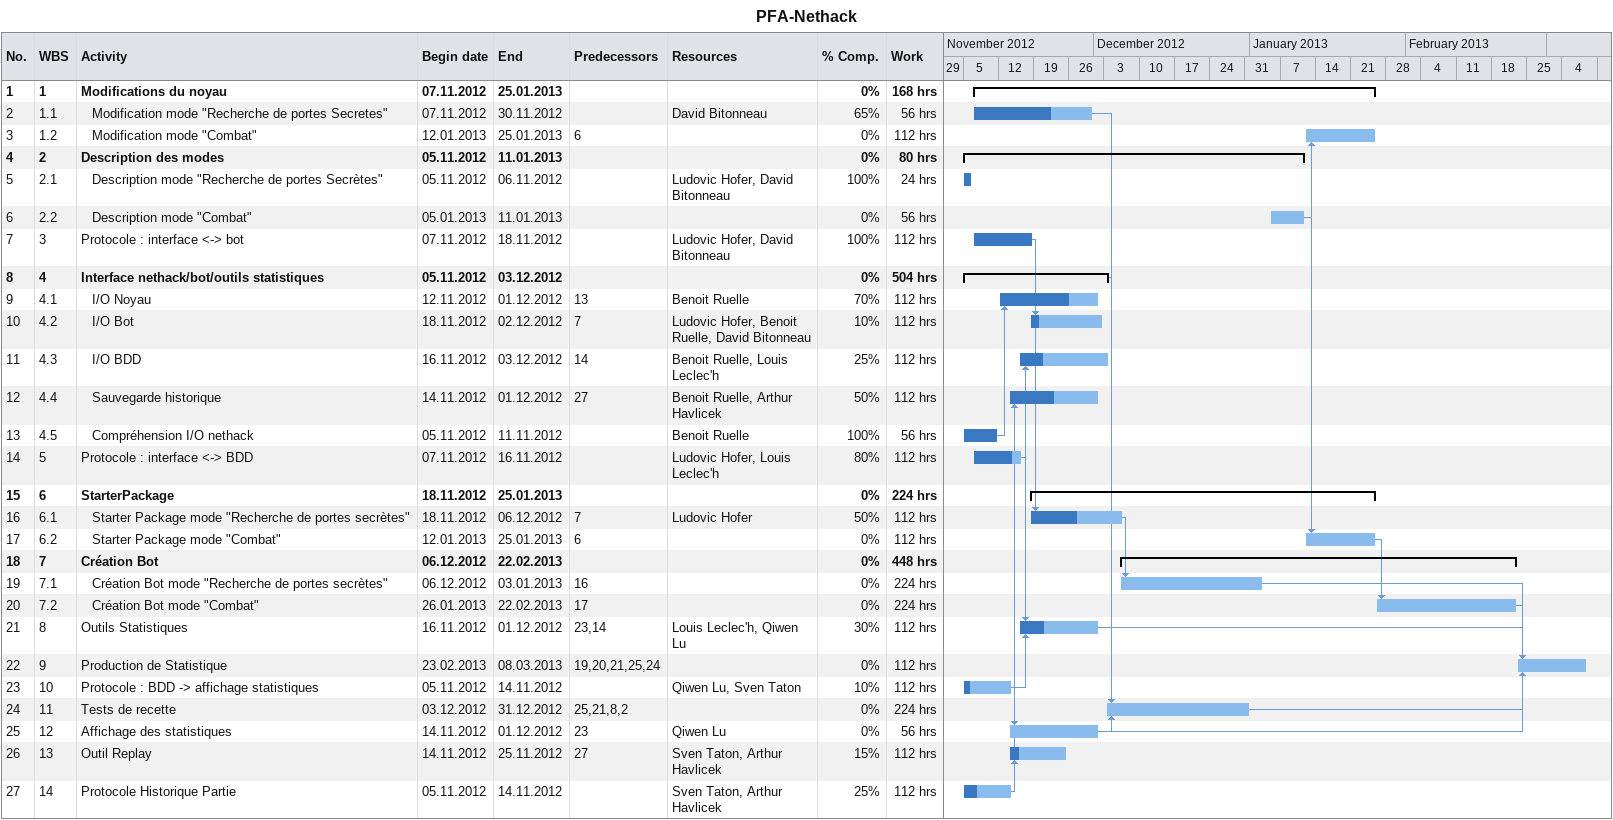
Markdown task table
PFA-Nethack

| ID | WBS | Task | Start | Finish | Predecessors | Resources | % complete | Work (h) |
|---|---|---|---|---|---|---|---|---|
| 1 | 1 | **Modifications du noyau** | 2012-11-07 | 2013-01-25 |  |  | 0 | 168 |
| 2 | 1.1 | Modification mode "Recherche de portes Secretes" | 2012-11-07 | 2012-11-30 |  | David Bitonneau | 65 | 56 |
| 3 | 1.2 | Modification mode "Combat" | 2013-01-12 | 2013-01-25 | 6 |  | 0 | 112 |
| 4 | 2 | **Description des modes** | 2012-11-05 | 2013-01-11 |  |  | 0 | 80 |
| 5 | 2.1 | Description mode "Recherche de portes Secrètes" | 2012-11-05 | 2012-11-06 |  | Ludovic Hofer, David Bitonneau | 100 | 24 |
| 6 | 2.2 | Description mode "Combat" | 2013-01-05 | 2013-01-11 |  |  | 0 | 56 |
| 7 | 3 | Protocole : interface <-> bot | 2012-11-07 | 2012-11-18 |  | Ludovic Hofer, David Bitonneau | 100 | 112 |
| 8 | 4 | **Interface nethack/bot/outils statistiques** | 2012-11-05 | 2012-12-03 |  |  | 0 | 504 |
| 9 | 4.1 | I/O Noyau | 2012-11-12 | 2012-12-01 | 13 | Benoit Ruelle | 70 | 112 |
| 10 | 4.2 | I/O Bot | 2012-11-18 | 2012-12-02 | 7 | Ludovic Hofer, Benoit Ruelle, David Bitonneau | 10 | 112 |
| 11 | 4.3 | I/O BDD | 2012-11-16 | 2012-12-03 | 14 | Benoit Ruelle, Louis Leclec'h | 25 | 112 |
| 12 | 4.4 | Sauvegarde historique | 2012-11-14 | 2012-12-01 | 27 | Benoit Ruelle, Arthur Havlicek | 50 | 112 |
| 13 | 4.5 | Compréhension I/O nethack | 2012-11-05 | 2012-11-11 |  | Benoit Ruelle | 100 | 56 |
| 14 | 5 | Protocole : interface <-> BDD | 2012-11-07 | 2012-11-16 |  | Ludovic Hofer, Louis Leclec'h | 80 | 112 |
| 15 | 6 | **StarterPackage** | 2012-11-18 | 2013-01-25 |  |  | 0 | 224 |
| 16 | 6.1 | Starter Package mode "Recherche de portes secrètes" | 2012-11-18 | 2012-12-06 | 7 | Ludovic Hofer | 50 | 112 |
| 17 | 6.2 | Starter Package mode "Combat" | 2013-01-12 | 2013-01-25 | 6 |  | 0 | 112 |
| 18 | 7 | **Création Bot** | 2012-12-06 | 2013-02-22 |  |  | 0 | 448 |
| 19 | 7.1 | Création Bot mode "Recherche de portes secrètes" | 2012-12-06 | 2013-01-03 | 16 |  | 0 | 224 |
| 20 | 7.2 | Création Bot mode "Combat" | 2013-01-26 | 2013-02-22 | 17 |  | 0 | 224 |
| 21 | 8 | Outils Statistiques | 2012-11-16 | 2012-12-01 | 23, 14 | Louis Leclec'h, Qiwen Lu | 30 | 112 |
| 22 | 9 | Production de Statistique | 2013-02-23 | 2013-03-08 | 19, 20, 21, 25, 24 |  | 0 | 112 |
| 23 | 10 | Protocole : BDD -> affichage statistiques | 2012-11-05 | 2012-11-14 |  | Qiwen Lu, Sven Taton | 10 | 112 |
| 24 | 11 | Tests de recette | 2012-12-03 | 2012-12-31 | 25, 21, 8, 2 |  | 0 | 224 |
| 25 | 12 | Affichage des statistiques | 2012-11-14 | 2012-12-01 | 23 | Qiwen Lu | 0 | 56 |
| 26 | 13 | Outil Replay | 2012-11-14 | 2012-11-25 | 27 | Sven Taton, Arthur Havlicek | 15 | 112 |
| 27 | 14 | Protocole Historique Partie | 2012-11-05 | 2012-11-14 |  | Sven Taton, Arthur Havlicek | 25 | 112 |
